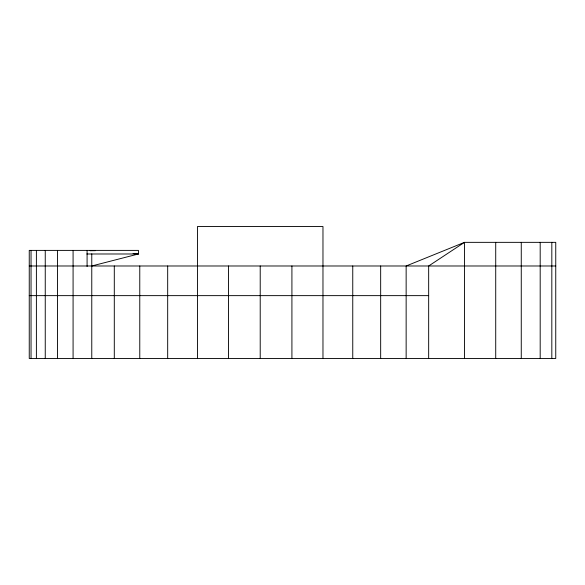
<?xml version="1.0" encoding="UTF-8"?>
<svg xmlns="http://www.w3.org/2000/svg" width="585" height="585" viewBox="0 0 585 585"><rect width="100%" height="100%" fill="white"/><g stroke="black" fill="none" stroke-linecap="round" stroke-linejoin="round"><path stroke-width="0.88" d="M91.772 265.985L138.44 253.985L138.44 250.395L29.25 250.395L29.25 358.473L555.75 358.473L555.75 242.351L464.483 242.351L406.144 265.985L406.144 358.473M89.995 250.731L95.362 250.665M86.836 253.985L138.44 253.985L133.051 253.576M29.25 265.985L555.75 265.985M29.25 295.637L428.666 295.637M551.823 242.351L551.823 358.473M540.189 242.351L540.189 358.473M521.264 242.351L521.264 358.473M495.722 242.351L495.722 358.473M464.483 358.473L464.483 242.351L428.666 265.985L428.666 358.473M380.667 265.985L380.667 358.473M352.755 265.985L352.755 358.473M322.971 358.473L322.971 226.527L197.467 226.527L197.467 358.473M291.915 265.985L291.915 358.473M260.215 265.985L260.215 358.473M228.523 265.985L228.523 358.473M167.683 265.985L167.683 358.473M139.771 265.985L139.771 358.473M114.294 265.985L114.294 358.473M91.772 253.853L91.772 358.473M87.085 250.395L87.085 266.548M73.081 250.395L73.081 358.473M57.52 250.395L57.52 358.473M45.25 250.395L45.25 358.473M36.394 250.395L36.394 358.473M31.042 250.395L31.042 358.473"/></g></svg>
